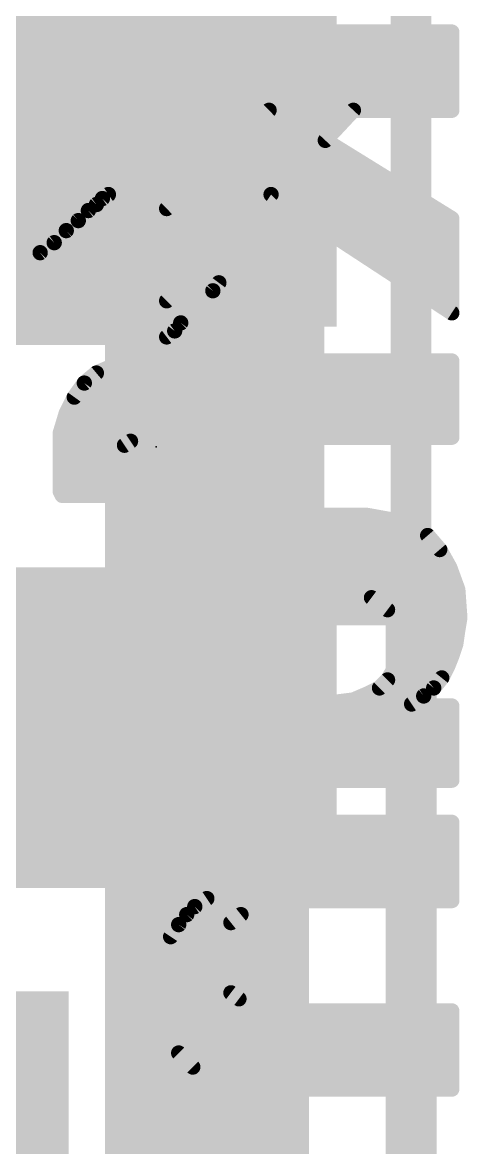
# Model space of a CAD drawing. Extents: x -9 to 98, y -21 to 39.
# Drawn here: x 8.23 to 10.44, y 18.73 to 24.34 of the extents above; entities that cross this region are included whole.
import ezdxf

# ---------------------------------------------------------------- set-up
doc = ezdxf.new("R2010")
doc.units = 0
for name, color, linetype in [('1', 12, 'CONTINUOUS'), ('16', 132, 'CONTINUOUS'), ('20', 31, 'CONTINUOUS'), ('21', 41, 'CONTINUOUS'), ('22', 40, 'CONTINUOUS'), ('23', 53, 'CONTINUOUS'), ('51', 53, 'CONTINUOUS')]:
    doc.layers.add(name, color=color, linetype=linetype)

# ---------------------------------------------------------------- blocks, each defined once
blk = doc.blocks.new('RECT')
blk.add_solid([(-0.5, -0.5), (0.5, -0.5), (-0.5, 0.5), (0.5, 0.5)])

msp = doc.modelspace()

# ---------------------------------------------------------------- linework, layer by layer
at = {"layer": '1', "const_width": 0.254}
for points in [[(8.89, 22.86), (8.89, 25.4)], [(5.842, 22.86), (8.89, 22.86)], [(6.35, 21.463), (10.16, 21.463)], [(10.16, 21.463), (10.16, 13.97)]]:
    msp.add_lwpolyline(points, dxfattribs=at)
at = {"layer": '1', "const_width": 0.127}
for points in [[(8.89, 22.7965, 1), (8.89, 22.9235)], [(8.8265, 22.86, 1), (8.9535, 22.86)], [(10.2235, 21.463, 1), (10.0965, 21.463)], [(10.16, 21.3995, 1), (10.16, 21.5265)]]:
    msp.add_lwpolyline(points, format="xyb", dxfattribs=at)
at = {"layer": '16', "const_width": 1.016}
for points in [[(7.112, 23.622), (8.763, 23.622)], [(8.763, 23.622), (9.144, 23.241)], [(9.144, 23.241), (9.144, 12.954)]]:
    msp.add_lwpolyline(points, dxfattribs=at)
at = {"layer": '16', "const_width": 0.508}
for points in [[(8.9426, 23.8016, 1), (8.5834, 23.4424)], [(8.763, 23.368, 1), (8.763, 23.876)], [(9.398, 23.241, 1), (8.89, 23.241)], [(8.9644, 23.0614, 1), (9.3236, 23.4206)]]:
    msp.add_lwpolyline(points, format="xyb", dxfattribs=at)
at = {"layer": '20', "const_width": 0.2032}
msp.add_lwpolyline([(10.16, 33.02), (10.16, 7.62)], dxfattribs=at)
at = {"layer": '21', "const_width": 0.5588}
msp.add_lwpolyline([(8.9205, 22.225), (8.8595, 22.225)], dxfattribs=at)
at = {"layer": '21', "const_width": 0.2794}
for points in [[(8.8595, 22.3647, 1), (8.8595, 22.0853)], [(8.9205, 22.0853, 1), (8.9205, 22.3647)]]:
    msp.add_lwpolyline(points, format="xyb", dxfattribs=at)
at = {"layer": '22', "const_width": 0.0762}
for points in [[(8.623, 24.293), (8.413, 23.903)], [(10.363, 24.293), (8.623, 24.293)], [(10.363, 23.903), (10.363, 24.293)], [(8.5899, 24.2316), (10.363, 24.2316)], [(8.5489, 24.1554), (10.363, 24.1554)], [(8.5079, 24.0792), (10.363, 24.0792)], [(8.4668, 24.003), (10.363, 24.003)], [(8.4258, 23.9268), (10.363, 23.9268)], [(8.413, 23.903), (9.453, 23.903)], [(9.453, 23.903), (8.943, 23.413)], [(9.733, 23.753), (9.873, 23.903)], [(9.873, 23.903), (10.363, 23.903)], [(9.3985, 23.8506), (9.8241, 23.8506)], [(9.3192, 23.7744), (9.753, 23.7744)], [(10.363, 23.363), (9.733, 23.753)], [(9.2398, 23.6982), (9.8215, 23.6982)], [(9.1605, 23.622), (9.9446, 23.622)], [(9.0812, 23.5458), (10.0677, 23.5458)], [(7.1828, 23.4696), (8.6329, 23.4696)], [(7.373, 23.493), (8.653, 23.493)], [(8.623, 23.463), (8.593, 23.433)], [(8.653, 23.483), (8.623, 23.463)], [(8.653, 23.493), (8.653, 23.483)], [(8.943, 22.953), (9.463, 23.483)], [(9.0019, 23.4696), (9.4498, 23.4696)], [(9.463, 23.483), (10.363, 22.893)], [(9.4834, 23.4696), (10.1908, 23.4696)], [(8.593, 23.433), (8.553, 23.403)], [(8.943, 23.413), (8.943, 22.953)], [(7.0237, 23.3934), (8.5434, 23.3934)], [(8.503, 23.353), (8.443, 23.303)], [(8.553, 23.403), (8.503, 23.353)], [(8.943, 23.3934), (9.3751, 23.3934)], [(9.5997, 23.3934), (10.3139, 23.3934)], [(10.363, 22.893), (10.363, 23.363)], [(6.9737, 23.3172), (8.46, 23.3172)], [(8.443, 23.303), (8.383, 23.243)], [(8.943, 23.3172), (9.3003, 23.3172)], [(9.7159, 23.3172), (10.363, 23.3172)], [(6.9382, 23.241), (8.3802, 23.241)], [(8.383, 23.243), (8.313, 23.193)], [(8.943, 23.241), (9.2256, 23.241)], [(9.8322, 23.241), (10.363, 23.241)], [(8.313, 23.193), (8.183, 23.063)], [(6.9166, 23.1648), (8.2848, 23.1648)], [(8.943, 23.1648), (9.1508, 23.1648)], [(9.9484, 23.1648), (10.363, 23.1648)], [(7.1874, 23.0886), (8.2086, 23.0886)], [(8.943, 23.0886), (9.076, 23.0886)], [(10.0646, 23.0886), (10.363, 23.0886)], [(9.203, 23.043), (9.173, 23.003)], [(9.203, 22.653), (9.203, 23.043)], [(8.943, 23.0124), (9.0013, 23.0124)], [(9.173, 23.003), (9.013, 22.843)], [(9.18, 23.0124), (9.203, 23.0124)], [(10.1809, 23.0124), (10.363, 23.0124)], [(9.1062, 22.9362), (9.203, 22.9362)], [(10.2971, 22.9362), (10.363, 22.9362)], [(9.03, 22.86), (9.203, 22.86)], [(8.983, 22.803), (8.943, 22.773)], [(9.013, 22.843), (8.983, 22.803)], [(8.943, 22.773), (8.943, 22.653)], [(8.9574, 22.7838), (9.203, 22.7838)], [(8.943, 22.7076), (9.203, 22.7076)], [(8.663, 22.623), (8.593, 22.593)], [(8.743, 22.653), (8.663, 22.623)], [(8.6854, 22.6314), (10.363, 22.6314)], [(8.943, 22.653), (8.743, 22.653)], [(10.363, 22.653), (9.203, 22.653)], [(10.363, 22.273), (10.363, 22.653)], [(8.593, 22.593), (8.533, 22.543)], [(8.533, 22.543), (8.483, 22.473)], [(8.5476, 22.5552), (10.363, 22.5552)], [(8.483, 22.473), (8.443, 22.393)], [(8.4873, 22.479), (10.363, 22.479)], [(8.4479, 22.4028), (10.363, 22.4028)], [(8.443, 22.393), (8.413, 22.293)], [(8.413, 22.293), (8.413, 22.003)], [(8.4231, 22.3266), (10.363, 22.3266)], [(8.413, 22.2504), (8.7591, 22.2504)], [(8.713, 22.193), (8.733, 22.233)], [(8.733, 22.233), (8.763, 22.253)], [(8.763, 22.253), (8.783, 22.263)], [(8.783, 22.263), (8.823, 22.263)], [(8.823, 22.263), (8.863, 22.273)], [(8.863, 22.273), (8.943, 22.273)], [(8.943, 22.273), (8.943, 22.003)], [(8.943, 22.2504), (9.203, 22.2504)], [(9.203, 22.003), (9.203, 22.273)], [(9.203, 22.273), (10.363, 22.273)], [(8.413, 22.1742), (8.7083, 22.1742)], [(8.703, 22.153), (8.713, 22.193)], [(8.943, 22.1742), (9.203, 22.1742)], [(8.703, 21.983), (8.703, 22.153)], [(8.413, 22.098), (8.703, 22.098)], [(8.943, 22.098), (9.203, 22.098)], [(8.413, 22.0218), (8.703, 22.0218)], [(8.943, 22.0218), (9.203, 22.0218)], [(8.413, 22.003), (8.423, 21.983)], [(8.423, 21.983), (8.703, 21.983)], [(8.943, 22.003), (9.203, 22.003)], [(9.943, 21.883), (8.943, 21.883)], [(8.943, 21.883), (8.943, 21.503)], [(8.943, 21.8694), (10.0178, 21.8694)], [(10.053, 21.863), (9.943, 21.883)], [(10.153, 21.833), (10.053, 21.863)], [(8.943, 21.7932), (10.2246, 21.7932)], [(10.243, 21.783), (10.153, 21.833)], [(10.303, 21.713), (10.243, 21.783)], [(8.943, 21.717), (10.2996, 21.717)], [(10.353, 21.623), (10.303, 21.713)], [(8.943, 21.6408), (10.3431, 21.6408)], [(10.393, 21.513), (10.353, 21.623)], [(8.943, 21.5646), (10.3742, 21.5646)], [(8.943, 21.503), (9.743, 21.503)], [(9.743, 21.503), (9.903, 21.483)], [(10.403, 21.373), (10.393, 21.513)], [(9.8598, 21.4884), (10.3948, 21.4884)], [(9.903, 21.483), (9.963, 21.473)], [(9.963, 21.473), (10.043, 21.413)], [(10.043, 21.413), (10.073, 21.363)], [(10.0435, 21.4122), (10.4002, 21.4122)], [(10.073, 21.363), (10.083, 21.313)], [(10.0784, 21.336), (10.3968, 21.336)], [(10.393, 21.313), (10.403, 21.373)], [(10.083, 21.313), (10.093, 21.253)], [(10.383, 21.243), (10.393, 21.313)], [(10.093, 21.253), (10.083, 21.173)], [(10.0919, 21.2598), (10.3854, 21.2598)], [(10.363, 21.183), (10.383, 21.243)], [(10.083, 21.173), (10.073, 21.113)], [(10.0843, 21.1836), (10.3632, 21.1836)], [(10.343, 21.133), (10.363, 21.183)], [(10.073, 21.113), (10.043, 21.063)], [(10.0696, 21.1074), (10.3302, 21.1074)], [(10.313, 21.073), (10.343, 21.133)], [(10.043, 21.063), (10.003, 21.023)], [(10.273, 21.023), (10.313, 21.073)], [(10.003, 21.023), (9.943, 20.993)], [(10.0112, 21.0312), (10.2796, 21.0312)], [(10.223, 20.983), (10.273, 21.023)], [(9.793, 20.953), (8.943, 20.953)], [(8.943, 20.953), (8.943, 20.563)], [(9.873, 20.963), (9.793, 20.953)], [(9.809, 20.955), (10.181, 20.955)], [(9.943, 20.993), (9.873, 20.963)], [(10.163, 20.943), (10.223, 20.983)], [(10.163, 20.933), (10.163, 20.943)], [(10.363, 20.933), (10.163, 20.933)], [(10.363, 20.563), (10.363, 20.933)], [(8.943, 20.8788), (10.363, 20.8788)], [(8.943, 20.8026), (10.363, 20.8026)], [(8.943, 20.7264), (10.363, 20.7264)], [(8.943, 20.6502), (10.363, 20.6502)], [(8.943, 20.574), (10.363, 20.574)], [(8.943, 20.563), (10.363, 20.563)], [(8.943, 20.353), (8.943, 19.983)], [(10.363, 20.353), (8.943, 20.353)], [(8.943, 20.3454), (10.363, 20.3454)], [(10.363, 19.963), (10.363, 20.353)], [(8.943, 20.2692), (10.363, 20.2692)], [(8.943, 20.193), (10.363, 20.193)], [(8.943, 20.1168), (10.363, 20.1168)], [(8.943, 20.0406), (10.363, 20.0406)], [(8.943, 19.983), (9.143, 19.983)], [(9.083, 19.933), (9.043, 19.893)], [(9.143, 19.973), (9.083, 19.933)], [(9.1301, 19.9644), (10.363, 19.9644)], [(9.143, 19.983), (9.143, 19.973)], [(9.363, 19.923), (9.433, 19.953)], [(9.433, 19.953), (9.523, 19.963)], [(9.523, 19.963), (10.363, 19.963)], [(9.043, 19.893), (9.003, 19.843)], [(9.0392, 19.8882), (9.307, 19.8882)], [(9.263, 19.853), (9.313, 19.893)], [(9.313, 19.893), (9.363, 19.923)], [(9.003, 19.843), (8.963, 19.783)], [(9.233, 19.803), (9.263, 19.853)], [(8.963, 19.783), (8.923, 19.663)], [(8.9823, 19.812), (9.2384, 19.812)], [(9.223, 19.743), (9.233, 19.803)], [(8.9473, 19.7358), (9.2221, 19.7358)], [(9.213, 19.663), (9.223, 19.743)], [(8.923, 19.663), (8.913, 19.603)], [(8.9224, 19.6596), (9.2136, 19.6596)], [(9.223, 19.603), (9.213, 19.663)], [(8.913, 19.603), (8.913, 19.543)], [(9.233, 19.553), (9.223, 19.603)], [(8.913, 19.5834), (9.2269, 19.5834)], [(8.913, 19.543), (8.923, 19.403)], [(9.263, 19.503), (9.233, 19.553)], [(8.9156, 19.5072), (9.2605, 19.5072)], [(9.303, 19.473), (9.263, 19.503)], [(8.921, 19.431), (9.427, 19.431)], [(9.353, 19.443), (9.303, 19.473)], [(9.413, 19.433), (9.353, 19.443)], [(9.483, 19.423), (9.413, 19.433)], [(8.923, 19.403), (8.953, 19.293)], [(9.563, 19.413), (9.483, 19.423)], [(10.363, 19.413), (9.563, 19.413)], [(10.363, 19.023), (10.363, 19.413)], [(8.9361, 19.3548), (10.363, 19.3548)], [(8.953, 19.293), (9.003, 19.203)], [(8.961, 19.2786), (10.363, 19.2786)], [(9.003, 19.203), (9.073, 19.133)], [(9.0036, 19.2024), (10.363, 19.2024)], [(9.073, 19.133), (9.153, 19.083)], [(9.0839, 19.1262), (10.363, 19.1262)], [(9.153, 19.083), (9.253, 19.053)], [(9.253, 19.053), (9.363, 19.033)], [(9.2695, 19.05), (10.363, 19.05)], [(9.363, 19.033), (9.493, 19.023)], [(9.493, 19.023), (10.363, 19.023)]]:
    msp.add_lwpolyline(points, dxfattribs=at)
at = {"layer": '22', "const_width": 0.0381}
for points in [[(8.623, 24.3121, 1), (8.623, 24.274)], [(8.6398, 24.284, 1), (8.6062, 24.302)], [(10.3821, 24.293, 1), (10.344, 24.293)], [(10.363, 24.274, 1), (10.363, 24.3121)], [(8.5899, 24.2507, 1), (8.5899, 24.2126)], [(10.363, 24.2126, 1), (10.363, 24.2507)], [(8.5489, 24.1745, 1), (8.5489, 24.1364)], [(10.363, 24.1364, 1), (10.363, 24.1745)], [(8.5079, 24.0983, 1), (8.5079, 24.0602)], [(10.363, 24.0602, 1), (10.363, 24.0983)], [(8.4668, 24.0221, 1), (8.4668, 23.984)], [(10.363, 23.984, 1), (10.363, 24.0221)], [(8.4258, 23.9459, 1), (8.4258, 23.9078)], [(10.363, 23.9078, 1), (10.363, 23.9459)], [(8.413, 23.9221, 1), (8.413, 23.884)], [(8.3962, 23.912, 1), (8.4298, 23.894)], [(9.4662, 23.8893, 1), (9.4398, 23.9167)], [(9.453, 23.884, 1), (9.453, 23.9221)], [(9.873, 23.9221, 1), (9.873, 23.884)], [(9.8869, 23.89, 1), (9.8591, 23.916)], [(10.344, 23.903, 1), (10.3821, 23.903)], [(10.363, 23.884, 1), (10.363, 23.9221)], [(9.3985, 23.8697, 1), (9.3985, 23.8316)], [(9.8241, 23.8316, 1), (9.8241, 23.8697)], [(9.3192, 23.7934, 1), (9.3192, 23.7553)], [(9.743, 23.7692, 1), (9.723, 23.7368)], [(9.7191, 23.766, 1), (9.7469, 23.74)], [(9.753, 23.7553, 1), (9.753, 23.7934)], [(9.2398, 23.7172, 1), (9.2398, 23.6791)], [(9.8215, 23.6791, 1), (9.8215, 23.7172)], [(9.1605, 23.641, 1), (9.1605, 23.6029)], [(9.9446, 23.6029, 1), (9.9446, 23.641)], [(9.0812, 23.5648, 1), (9.0812, 23.5267)], [(10.0677, 23.5267, 1), (10.0677, 23.5648)], [(8.6365, 23.4495, 1), (8.6095, 23.4765)], [(8.6329, 23.4505, 1), (8.6329, 23.4886)], [(8.6721, 23.493, 1), (8.634, 23.493)], [(8.634, 23.483, 1), (8.6721, 23.483)], [(8.6636, 23.4671, 1), (8.6424, 23.4989)], [(8.653, 23.474, 1), (8.653, 23.5121)], [(9.0019, 23.4886, 1), (9.0019, 23.4505)], [(9.4734, 23.4989, 1), (9.4526, 23.4671)], [(9.4766, 23.4697, 1), (9.4494, 23.4963)], [(9.4498, 23.4505, 1), (9.4498, 23.4886)], [(9.4834, 23.4886, 1), (9.4834, 23.4505)], [(10.1908, 23.4505, 1), (10.1908, 23.4886)], [(8.5795, 23.4465, 1), (8.6065, 23.4195)], [(8.6044, 23.4178, 1), (8.5816, 23.4482)], [(8.6124, 23.4789, 1), (8.6336, 23.4471)], [(8.962, 23.413, 1), (8.9239, 23.413)], [(8.9298, 23.4267, 1), (8.9562, 23.3993)], [(8.5152, 23.3384, 1), (8.4908, 23.3676)], [(8.5416, 23.4182, 1), (8.5644, 23.3878)], [(8.5665, 23.3895, 1), (8.5395, 23.4165)], [(8.5434, 23.3743, 1), (8.5434, 23.4124)], [(8.943, 23.4124, 1), (8.943, 23.3743)], [(9.3751, 23.3743, 1), (9.3751, 23.4124)], [(9.5997, 23.4124, 1), (9.5997, 23.3743)], [(10.3139, 23.3743, 1), (10.3139, 23.4124)], [(10.3821, 23.363, 1), (10.344, 23.363)], [(10.353, 23.3468, 1), (10.373, 23.3792)], [(8.4308, 23.3176, 1), (8.4552, 23.2884)], [(8.4565, 23.2895, 1), (8.4295, 23.3165)], [(8.46, 23.2981, 1), (8.46, 23.3362)], [(8.4895, 23.3665, 1), (8.5165, 23.3395)], [(8.943, 23.3362, 1), (8.943, 23.2981)], [(9.3003, 23.2981, 1), (9.3003, 23.3362)], [(9.7159, 23.3362, 1), (9.7159, 23.2981)], [(10.363, 23.2981, 1), (10.363, 23.3362)], [(8.3941, 23.2275, 1), (8.3719, 23.2585)], [(8.3802, 23.2219, 1), (8.3802, 23.26)], [(8.943, 23.26, 1), (8.943, 23.2219)], [(9.2256, 23.2219, 1), (9.2256, 23.26)], [(9.8322, 23.26, 1), (9.8322, 23.2219)], [(10.363, 23.2219, 1), (10.363, 23.26)], [(8.3019, 23.2085, 1), (8.3241, 23.1775)], [(8.3265, 23.1795, 1), (8.2995, 23.2065)], [(8.3695, 23.2565, 1), (8.3965, 23.2295)], [(8.2848, 23.1457, 1), (8.2848, 23.1838)], [(8.943, 23.1838, 1), (8.943, 23.1457)], [(9.1508, 23.1457, 1), (9.1508, 23.1838)], [(9.9484, 23.1838, 1), (9.9484, 23.1457)], [(10.363, 23.1457, 1), (10.363, 23.1838)], [(8.2086, 23.0695, 1), (8.2086, 23.1076)], [(8.943, 23.1076, 1), (8.943, 23.0695)], [(9.076, 23.0695, 1), (9.076, 23.1076)], [(10.0646, 23.1076, 1), (10.0646, 23.0695)], [(10.363, 23.0695, 1), (10.363, 23.1076)], [(9.2221, 23.043, 1), (9.184, 23.043)], [(9.2182, 23.0316, 1), (9.1878, 23.0544)], [(8.943, 23.0314, 1), (8.943, 22.9933)], [(9.0013, 22.9933, 1), (9.0013, 23.0314)], [(9.1578, 23.0144, 1), (9.1882, 22.9916)], [(9.1865, 22.9895, 1), (9.1595, 23.0165)], [(9.18, 23.0314, 1), (9.18, 22.9933)], [(9.203, 22.9933, 1), (9.203, 23.0314)], [(10.1809, 23.0314, 1), (10.1809, 22.9933)], [(10.363, 22.9933, 1), (10.363, 23.0314)], [(8.9239, 22.953, 1), (8.962, 22.953)], [(8.9294, 22.9663, 1), (8.9566, 22.9397)], [(9.1062, 22.9552, 1), (9.1062, 22.9171)], [(9.203, 22.9171, 1), (9.203, 22.9552)], [(10.2971, 22.9552, 1), (10.2971, 22.9171)], [(10.363, 22.9171, 1), (10.363, 22.9552)], [(9.03, 22.879, 1), (9.03, 22.8409)], [(9.203, 22.8409, 1), (9.203, 22.879)], [(10.344, 22.893, 1), (10.3821, 22.893)], [(10.3526, 22.8771, 1), (10.3734, 22.9089)], [(8.9678, 22.8144, 1), (8.9982, 22.7916)], [(8.9944, 22.7878, 1), (8.9716, 22.8182)], [(8.9995, 22.8565, 1), (9.0265, 22.8295)], [(9.0282, 22.8316, 1), (8.9978, 22.8544)], [(8.962, 22.773, 1), (8.9239, 22.773)], [(8.9316, 22.7882, 1), (8.9544, 22.7578)], [(8.9574, 22.8028, 1), (8.9574, 22.7647)], [(9.203, 22.7647, 1), (9.203, 22.8028)], [(8.943, 22.7266, 1), (8.943, 22.6885)], [(9.203, 22.6885, 1), (9.203, 22.7266)], [(8.6563, 22.6408, 1), (8.6697, 22.6052)], [(8.6705, 22.6055, 1), (8.6555, 22.6405)], [(8.6854, 22.6505, 1), (8.6854, 22.6124)], [(8.743, 22.6721, 1), (8.743, 22.634)], [(8.7497, 22.6352, 1), (8.7363, 22.6708)], [(8.9239, 22.653, 1), (8.962, 22.653)], [(8.943, 22.634, 1), (8.943, 22.6721)], [(9.203, 22.6721, 1), (9.203, 22.634)], [(9.184, 22.653, 1), (9.2221, 22.653)], [(10.3821, 22.653, 1), (10.344, 22.653)], [(10.363, 22.634, 1), (10.363, 22.6721)], [(10.363, 22.6124, 1), (10.363, 22.6505)], [(8.5855, 22.6105, 1), (8.6005, 22.5755)], [(8.6052, 22.5784, 1), (8.5808, 22.6076)], [(8.5208, 22.5576, 1), (8.5452, 22.5284)], [(8.5485, 22.5319, 1), (8.5175, 22.5541)], [(8.5476, 22.5743, 1), (8.5476, 22.5362)], [(10.363, 22.5362, 1), (10.363, 22.5743)], [(8.4675, 22.4841, 1), (8.4985, 22.4619)], [(8.5, 22.4645, 1), (8.466, 22.4815)], [(8.4873, 22.4981, 1), (8.4873, 22.46)], [(10.363, 22.46, 1), (10.363, 22.4981)], [(8.4479, 22.4219, 1), (8.4479, 22.3838)], [(10.363, 22.3838, 1), (10.363, 22.4219)], [(8.426, 22.4015, 1), (8.46, 22.3845)], [(8.4612, 22.3875, 1), (8.4248, 22.3985)], [(8.4321, 22.293, 1), (8.394, 22.293)], [(8.4231, 22.3457, 1), (8.4231, 22.3076)], [(10.363, 22.3076, 1), (10.363, 22.3457)], [(8.3948, 22.2985, 1), (8.4312, 22.2875)], [(8.413, 22.2695, 1), (8.413, 22.2314)], [(8.7224, 22.2489, 1), (8.7436, 22.2171)], [(8.75, 22.2245, 1), (8.716, 22.2415)], [(8.7545, 22.27, 1), (8.7715, 22.236)], [(8.7736, 22.2371, 1), (8.7524, 22.2689)], [(8.7591, 22.2314, 1), (8.7591, 22.2695)], [(8.783, 22.2821, 1), (8.783, 22.244)], [(8.7915, 22.246, 1), (8.7745, 22.28)], [(8.8184, 22.2815, 1), (8.8276, 22.2445)], [(8.823, 22.244, 1), (8.823, 22.2821)], [(8.863, 22.292, 1), (8.863, 22.2539)], [(8.8676, 22.2545, 1), (8.8584, 22.2915)], [(8.962, 22.273, 1), (8.9239, 22.273)], [(8.943, 22.2695, 1), (8.943, 22.2314)], [(8.943, 22.2539, 1), (8.943, 22.292)], [(9.2221, 22.273, 1), (9.184, 22.273)], [(9.203, 22.292, 1), (9.203, 22.2539)], [(9.203, 22.2314, 1), (9.203, 22.2695)], [(10.344, 22.273, 1), (10.3821, 22.273)], [(10.363, 22.2539, 1), (10.363, 22.292)], [(8.413, 22.1933, 1), (8.413, 22.1552)], [(8.696, 22.2015, 1), (8.73, 22.1845)], [(8.7315, 22.1884, 1), (8.6945, 22.1976)], [(8.7083, 22.1552, 1), (8.7083, 22.1933)], [(8.943, 22.1933, 1), (8.943, 22.1552)], [(9.203, 22.1552, 1), (9.203, 22.1933)], [(8.7221, 22.153, 1), (8.684, 22.153)], [(8.6845, 22.1576, 1), (8.7215, 22.1484)], [(8.413, 22.1171, 1), (8.413, 22.079)], [(8.703, 22.079, 1), (8.703, 22.1171)], [(8.943, 22.1171, 1), (8.943, 22.079)], [(9.203, 22.079, 1), (9.203, 22.1171)], [(8.413, 22.0409, 1), (8.413, 22.0028)], [(8.703, 22.0028, 1), (8.703, 22.0409)], [(8.943, 22.0409, 1), (8.943, 22.0028)], [(9.203, 22.0028, 1), (9.203, 22.0409)], [(8.43, 22.0115, 1), (8.396, 21.9945)], [(8.394, 22.003, 1), (8.4321, 22.003)], [(8.423, 22.0021, 1), (8.423, 21.964)], [(8.406, 21.9745, 1), (8.44, 21.9915)], [(8.684, 21.983, 1), (8.7221, 21.983)], [(8.703, 21.964, 1), (8.703, 22.0021)], [(8.9239, 22.003, 1), (8.962, 22.003)], [(8.943, 22.0221, 1), (8.943, 21.984)], [(9.184, 22.003, 1), (9.2221, 22.003)], [(9.203, 21.984, 1), (9.203, 22.0221)], [(8.962, 21.883, 1), (8.9239, 21.883)], [(8.943, 21.9021, 1), (8.943, 21.864)], [(8.943, 21.8885, 1), (8.943, 21.8504)], [(9.9464, 21.9017, 1), (9.9396, 21.8643)], [(9.943, 21.864, 1), (9.943, 21.9021)], [(10.0178, 21.8504, 1), (10.0178, 21.8885)], [(10.0585, 21.8812, 1), (10.0475, 21.8448)], [(10.0496, 21.8443, 1), (10.0564, 21.8817)], [(8.943, 21.8123, 1), (8.943, 21.7742)], [(10.1623, 21.8497, 1), (10.1437, 21.8163)], [(10.1475, 21.8148, 1), (10.1585, 21.8512)], [(10.2575, 21.7954, 1), (10.2285, 21.7706)], [(10.2246, 21.7742, 1), (10.2246, 21.8123)], [(10.2337, 21.7663, 1), (10.2523, 21.7997)], [(8.943, 21.7361, 1), (8.943, 21.698)], [(10.3197, 21.7223, 1), (10.2863, 21.7037)], [(10.2885, 21.7006, 1), (10.3175, 21.7254)], [(10.2996, 21.698, 1), (10.2996, 21.7361)], [(8.943, 21.6599, 1), (8.943, 21.6218)], [(10.3709, 21.6295, 1), (10.3351, 21.6165)], [(10.3363, 21.6137, 1), (10.3697, 21.6323)], [(10.3431, 21.6218, 1), (10.3431, 21.6599)], [(8.943, 21.5837, 1), (8.943, 21.5456)], [(10.3742, 21.5456, 1), (10.3742, 21.5837)], [(8.943, 21.5221, 1), (8.943, 21.484)], [(9.7454, 21.5219, 1), (9.7406, 21.4841)], [(9.743, 21.484, 1), (9.743, 21.5221)], [(10.412, 21.5144, 1), (10.374, 21.5116)], [(10.3751, 21.5065, 1), (10.4109, 21.5195)], [(8.9239, 21.503, 1), (8.962, 21.503)], [(9.8598, 21.5075, 1), (9.8598, 21.4694)], [(9.9061, 21.5018, 1), (9.8999, 21.4642)], [(9.9006, 21.4641, 1), (9.9054, 21.5019)], [(9.9744, 21.4882, 1), (9.9516, 21.4578)], [(9.9599, 21.4542, 1), (9.9661, 21.4918)], [(10.3948, 21.4694, 1), (10.3948, 21.5075)], [(10.0593, 21.4228, 1), (10.0267, 21.4032)], [(10.0435, 21.4313, 1), (10.0435, 21.3932)], [(10.0316, 21.3978, 1), (10.0544, 21.4282)], [(10.4002, 21.3932, 1), (10.4002, 21.4313)], [(10.0917, 21.3667, 1), (10.0543, 21.3593)], [(10.0567, 21.3532, 1), (10.0893, 21.3728)], [(10.0784, 21.3551, 1), (10.0784, 21.317)], [(10.384, 21.3716, 1), (10.422, 21.3744)], [(10.4218, 21.3699, 1), (10.3842, 21.3761)], [(10.3968, 21.317, 1), (10.3968, 21.3551)], [(10.1018, 21.3161, 1), (10.0642, 21.3099)], [(10.0643, 21.3093, 1), (10.1017, 21.3167)], [(10.3742, 21.3161, 1), (10.4118, 21.3099)], [(10.4119, 21.3103, 1), (10.3741, 21.3157)], [(10.0919, 21.2789, 1), (10.0919, 21.2408)], [(10.1119, 21.2506, 1), (10.0741, 21.2554)], [(10.0742, 21.2499, 1), (10.1118, 21.2561)], [(10.3641, 21.2457, 1), (10.4019, 21.2403)], [(10.4011, 21.237, 1), (10.3649, 21.249)], [(10.3854, 21.2408, 1), (10.3854, 21.2789)], [(10.1018, 21.1699, 1), (10.0642, 21.1761)], [(10.0843, 21.2027, 1), (10.0843, 21.1646)], [(10.3449, 21.189, 1), (10.3811, 21.177)], [(10.3807, 21.1759, 1), (10.3453, 21.1901)], [(10.3632, 21.1646, 1), (10.3632, 21.2027)], [(10.0696, 21.1265, 1), (10.0696, 21.0884)], [(10.0893, 21.1032, 1), (10.0567, 21.1228)], [(10.0641, 21.1754, 1), (10.1019, 21.1706)], [(10.3253, 21.1401, 1), (10.3607, 21.1259)], [(10.36, 21.1245, 1), (10.326, 21.1415)], [(10.3302, 21.0884, 1), (10.3302, 21.1265)], [(10.0267, 21.0728, 1), (10.0593, 21.0532)], [(10.0565, 21.0495, 1), (10.0295, 21.0765)], [(10.0542, 21.1161, 1), (10.0918, 21.1099)], [(10.296, 21.0815, 1), (10.33, 21.0645)], [(10.3279, 21.0611, 1), (10.2981, 21.0849)], [(9.9895, 21.0365, 1), (10.0165, 21.0095)], [(10.0112, 21.0503, 1), (10.0112, 21.0122)], [(10.0115, 21.006, 1), (9.9945, 21.04)], [(10.2581, 21.0349, 1), (10.2879, 21.0111)], [(10.2849, 21.0081, 1), (10.2611, 21.0379)], [(10.2796, 21.0122, 1), (10.2796, 21.0503)], [(8.962, 20.953, 1), (8.9239, 20.953)], [(8.943, 20.972, 1), (8.943, 20.9339)], [(9.7906, 20.9719, 1), (9.7954, 20.9341)], [(9.809, 20.9741, 1), (9.809, 20.936)], [(9.793, 20.9339, 1), (9.793, 20.972)], [(9.8655, 20.9805, 1), (9.8805, 20.9455)], [(9.8754, 20.9441, 1), (9.8706, 20.9819)], [(9.9345, 21.01, 1), (9.9515, 20.976)], [(9.9505, 20.9755, 1), (9.9355, 21.0105)], [(10.1524, 20.9589, 1), (10.1736, 20.9271)], [(10.1821, 20.943, 1), (10.144, 20.943)], [(10.181, 20.936, 1), (10.181, 20.9741)], [(10.2111, 20.9979, 1), (10.2349, 20.9681)], [(10.2336, 20.9671, 1), (10.2124, 20.9989)], [(10.163, 20.952, 1), (10.163, 20.9139)], [(10.144, 20.933, 1), (10.1821, 20.933)], [(10.3821, 20.933, 1), (10.344, 20.933)], [(10.363, 20.9139, 1), (10.363, 20.952)], [(8.943, 20.8979, 1), (8.943, 20.8598)], [(10.363, 20.8598, 1), (10.363, 20.8979)], [(8.943, 20.8217, 1), (8.943, 20.7836)], [(10.363, 20.7836, 1), (10.363, 20.8217)], [(8.943, 20.7455, 1), (8.943, 20.7074)], [(10.363, 20.7074, 1), (10.363, 20.7455)], [(8.943, 20.6693, 1), (8.943, 20.6312)], [(10.363, 20.6312, 1), (10.363, 20.6693)], [(8.943, 20.5931, 1), (8.943, 20.555)], [(8.943, 20.5821, 1), (8.943, 20.544)], [(10.363, 20.555, 1), (10.363, 20.5931)], [(10.363, 20.544, 1), (10.363, 20.5821)], [(8.9239, 20.563, 1), (8.962, 20.563)], [(10.344, 20.563, 1), (10.3821, 20.563)], [(8.962, 20.353, 1), (8.9239, 20.353)], [(8.943, 20.3721, 1), (8.943, 20.334)], [(8.943, 20.3645, 1), (8.943, 20.3264)], [(10.3821, 20.353, 1), (10.344, 20.353)], [(10.363, 20.334, 1), (10.363, 20.3721)], [(10.363, 20.3264, 1), (10.363, 20.3645)], [(8.943, 20.2883, 1), (8.943, 20.2502)], [(10.363, 20.2502, 1), (10.363, 20.2883)], [(8.943, 20.2121, 1), (8.943, 20.174)], [(10.363, 20.174, 1), (10.363, 20.2121)], [(8.943, 20.1359, 1), (8.943, 20.0978)], [(10.363, 20.0978, 1), (10.363, 20.1359)], [(8.943, 20.0597, 1), (8.943, 20.0216)], [(10.363, 20.0216, 1), (10.363, 20.0597)], [(8.9239, 19.983, 1), (8.962, 19.983)], [(8.943, 20.0021, 1), (8.943, 19.964)], [(9.0724, 19.9489, 1), (9.0936, 19.9171)], [(9.0965, 19.9195, 1), (9.0695, 19.9465)], [(9.1301, 19.9835, 1), (9.1301, 19.9454)], [(9.1621, 19.983, 1), (9.124, 19.983)], [(9.124, 19.973, 1), (9.1621, 19.973)], [(9.1536, 19.9571, 1), (9.1324, 19.9889)], [(9.143, 19.964, 1), (9.143, 20.0021)], [(9.4309, 19.9719, 1), (9.4351, 19.9341)], [(9.4405, 19.9355, 1), (9.4255, 19.9705)], [(9.523, 19.9821, 1), (9.523, 19.944)], [(9.5251, 19.9441, 1), (9.5209, 19.9819)], [(10.344, 19.963, 1), (10.3821, 19.963)], [(10.363, 19.9454, 1), (10.363, 19.9835)], [(10.363, 19.944, 1), (10.363, 19.9821)], [(9.0392, 19.9073, 1), (9.0392, 19.8692)], [(9.0295, 19.9065, 1), (9.0565, 19.8795)], [(9.0579, 19.8811, 1), (9.0281, 19.9049)], [(9.3032, 19.9093, 1), (9.3228, 19.8767)], [(9.3249, 19.8781, 1), (9.3011, 19.9079)], [(9.307, 19.8692, 1), (9.307, 19.9073)], [(9.3555, 19.9405, 1), (9.3705, 19.9055)], [(9.3728, 19.9067, 1), (9.3532, 19.9393)], [(8.9881, 19.8549, 1), (9.0179, 19.8311)], [(9.0189, 19.8324, 1), (8.9871, 19.8536)], [(9.2511, 19.8679, 1), (9.2749, 19.8381)], [(9.2793, 19.8432, 1), (9.2467, 19.8628)], [(8.9471, 19.7936, 1), (8.9789, 19.7724)], [(8.9811, 19.777, 1), (8.9449, 19.789)], [(8.9823, 19.8311, 1), (8.9823, 19.793)], [(9.2167, 19.8128, 1), (9.2493, 19.7932)], [(9.2518, 19.7999, 1), (9.2142, 19.8061)], [(9.2384, 19.793, 1), (9.2384, 19.8311)], [(8.9473, 19.7549, 1), (8.9473, 19.7168)], [(9.2042, 19.7461, 1), (9.2418, 19.7399)], [(9.2419, 19.7406, 1), (9.2041, 19.7454)], [(9.2221, 19.7168, 1), (9.2221, 19.7549)], [(8.9224, 19.6787, 1), (8.9224, 19.6406)], [(8.9049, 19.669, 1), (8.9411, 19.657)], [(8.9418, 19.6599, 1), (8.9042, 19.6661)], [(9.2318, 19.6661, 1), (9.1942, 19.6599)], [(9.2136, 19.6406, 1), (9.2136, 19.6787)], [(8.9321, 19.603, 1), (8.894, 19.603)], [(9.1941, 19.6654, 1), (9.2319, 19.6606)], [(9.2417, 19.6067, 1), (9.2043, 19.5993)], [(8.8942, 19.6061, 1), (8.9318, 19.5999)], [(8.913, 19.6025, 1), (8.913, 19.5644)], [(8.932, 19.5444, 1), (8.894, 19.5416)], [(9.2042, 19.5999, 1), (9.2418, 19.6061)], [(9.2493, 19.5628, 1), (9.2167, 19.5432)], [(9.2143, 19.5493, 1), (9.2517, 19.5567)], [(9.2269, 19.5644, 1), (9.2269, 19.6025)], [(8.894, 19.543, 1), (8.9321, 19.543)], [(8.9156, 19.5263, 1), (8.9156, 19.4882)], [(9.2744, 19.5182, 1), (9.2516, 19.4878)], [(9.2467, 19.4932, 1), (9.2793, 19.5128)], [(9.2605, 19.4882, 1), (9.2605, 19.5263)], [(8.921, 19.4501, 1), (8.921, 19.412)], [(9.3128, 19.4893, 1), (9.2932, 19.4567)], [(9.2916, 19.4578, 1), (9.3144, 19.4882)], [(9.3561, 19.4618, 1), (9.3499, 19.4242)], [(9.3432, 19.4267, 1), (9.3628, 19.4593)], [(9.4157, 19.4519, 1), (9.4103, 19.4141)], [(9.4099, 19.4142, 1), (9.4161, 19.4518)], [(9.427, 19.412, 1), (9.427, 19.4501)], [(8.9414, 19.408, 1), (8.9046, 19.398)], [(8.904, 19.4016, 1), (8.942, 19.4044)], [(9.4854, 19.4419, 1), (9.4806, 19.4041)], [(9.4803, 19.4041, 1), (9.4857, 19.4419)], [(9.563, 19.4321, 1), (9.563, 19.394)], [(9.5606, 19.3941, 1), (9.5654, 19.4319)], [(10.3821, 19.413, 1), (10.344, 19.413)], [(10.363, 19.394, 1), (10.363, 19.4321)], [(8.9361, 19.3739, 1), (8.9361, 19.3358)], [(10.363, 19.3358, 1), (10.363, 19.3739)], [(8.9697, 19.3023, 1), (8.9363, 19.2837)], [(8.9346, 19.288, 1), (8.9714, 19.298)], [(8.961, 19.2977, 1), (8.961, 19.2596)], [(10.363, 19.2596, 1), (10.363, 19.2977)], [(9.0165, 19.2165, 1), (8.9895, 19.1895)], [(9.0036, 19.2215, 1), (9.0036, 19.1834)], [(10.363, 19.1834, 1), (10.363, 19.2215)], [(8.9863, 19.1937, 1), (9.0197, 19.2123)], [(9.0831, 19.1492, 1), (9.0629, 19.1168)], [(9.0595, 19.1195, 1), (9.0865, 19.1465)], [(9.0839, 19.1453, 1), (9.0839, 19.1072)], [(10.363, 19.1072, 1), (10.363, 19.1453)], [(9.1585, 19.1012, 1), (9.1475, 19.0648)], [(9.1429, 19.0668, 1), (9.1631, 19.0992)], [(9.2564, 19.0717, 1), (9.2496, 19.0343)], [(9.2475, 19.0348, 1), (9.2585, 19.0712)], [(9.2695, 19.0691, 1), (9.2695, 19.031)], [(9.3645, 19.052, 1), (9.3615, 19.014)], [(9.3596, 19.0143, 1), (9.3664, 19.0517)], [(10.363, 19.031, 1), (10.363, 19.0691)], [(9.493, 19.042, 1), (9.493, 19.0039)], [(9.4915, 19.004, 1), (9.4945, 19.042)], [(10.344, 19.023, 1), (10.3821, 19.023)], [(10.363, 19.0039, 1), (10.363, 19.042)]]:
    msp.add_lwpolyline(points, format="xyb", dxfattribs=at)
at = {"layer": '23'}
msp.add_point((8.89, 22.225), dxfattribs=at)
at = {"layer": '51', "const_width": 0.1016}
msp.add_lwpolyline([(9.677, 23.19), (9.677, 21.26)], dxfattribs=at)
at = {"layer": '51', "const_width": 0.0508}
for points in [[(9.7024, 23.19, 1), (9.6516, 23.19)], [(9.6516, 21.26, 1), (9.7024, 21.26)]]:
    msp.add_lwpolyline(points, format="xyb", dxfattribs=at)

# ---------------------------------------------------------------- block references
at = {"layer": '1'}
for p, xscale, yscale, rotation in [((8.89, 23.625), 1.6, 1.8, 270), ((8.89, 20.825), 1.6, 1.8, 270), ((7.205, 16.51), 6, 2.5, 90)]:
    msp.add_blockref('RECT', p, dxfattribs=dict(at, xscale=xscale, yscale=yscale, rotation=rotation))
at = {"layer": '51', "xscale": 0.7501, "yscale": 1.7, "rotation": 270}
for p in [(8.8891, 23.5518), (8.8909, 20.8983)]:
    msp.add_blockref('RECT', p, dxfattribs=at)

doc.saveas('drawing.dxf')
